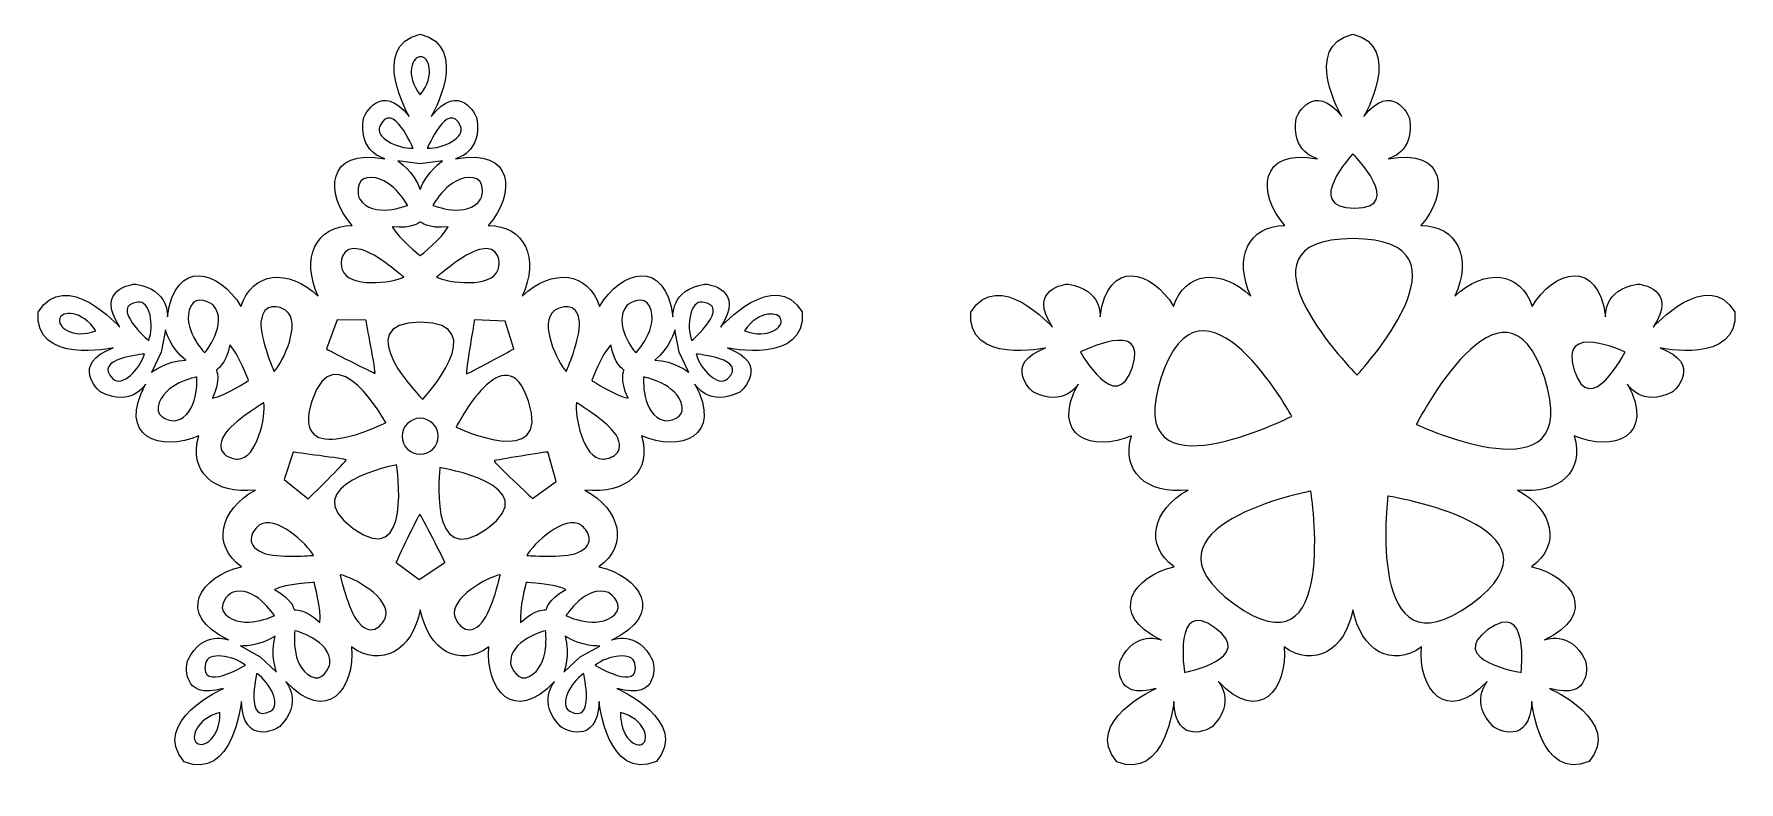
# Model space of a CAD drawing. Header units: centimetres. Extents: x -1 to 124, y -94 to 8.
# Drawn here: x 24.23 to 47.58, y -17.81 to -7.58 of the extents above; entities that cross this region are included whole.
import ezdxf

# ---------------------------------------------------------------- set-up
doc = ezdxf.new("R2010")
doc.units = ezdxf.units.CM
doc.header["$MEASUREMENT"] = 0
doc.layers.add('layer 1', color=7, linetype='Continuous')

msp = doc.modelspace()

# ---------------------------------------------------------------- linework, layer by layer
at = {"layer": 'layer 1', "color": 250}
for points, knots in [([(27.07139, -14.86856), (26.5115, -14.99424), (26.15069, -15.52015), (26.89705, -15.87069), (26.89705, -15.87069), (26.89705, -15.87069), (26.54668, -15.72266), (26.33595, -16.14462), (26.33595, -16.14462), (26.31747, -16.18162), (26.22726, -16.70462), (26.82656, -16.53378), (26.82656, -16.53378), (26.82656, -16.53378), (25.81575, -16.98072), (26.28602, -17.53538), (26.28602, -17.53538), (26.95885, -17.81125), (27.07022, -16.71082), (27.07022, -16.71082), (27.07022, -16.71082), (27.09291, -17.33358), (27.56244, -17.08618), (27.59192, -17.05717), (27.59192, -17.05717), (27.92812, -16.72635), (27.67907, -16.43888), (27.67907, -16.43888), (27.67907, -16.43888), (28.24308, -17.04039), (28.63177, -16.53473), (28.5783, -15.96341), (28.5783, -15.96341), (28.98255, -16.25713), (29.41317, -16.01623), (29.52185, -15.45623), (29.52185, -15.45623), (29.63054, -16.01623), (30.05737, -16.25723), (30.46164, -15.96351), (30.46164, -15.96351), (30.40815, -16.53484), (30.79682, -17.04049), (31.36085, -16.43901), (31.36085, -16.43901), (31.36085, -16.43901), (31.11179, -16.72649), (31.44797, -17.05729), (31.44797, -17.05729), (31.47746, -17.0863), (31.94697, -17.33371), (31.96968, -16.71094), (31.96968, -16.71094), (31.96968, -16.71094), (32.08239, -17.81039), (32.75523, -17.53454), (32.75523, -17.53454), (33.22549, -16.9799), (32.21335, -16.53392), (32.21335, -16.53392), (32.21335, -16.53392), (32.81264, -16.70479), (32.72245, -16.18179), (32.70397, -16.1448), (32.70397, -16.1448), (32.49325, -15.72283), (32.14288, -15.87086), (32.14288, -15.87086), (32.14288, -15.87086), (32.88925, -15.52033), (32.52845, -14.99442), (31.96857, -14.86872), (31.96857, -14.86872), (32.37283, -14.57501), (32.27571, -14.09463), (31.77671, -13.81821), (31.77671, -13.81821), (32.34287, -13.8879), (32.70506, -13.55283), (32.55066, -13.07758), (32.55066, -13.07758), (33.07749, -13.30501), (33.6785, -13.09163), (33.28075, -12.36934), (33.28075, -12.36934), (33.28075, -12.36934), (33.47718, -12.69503), (33.8957, -12.47753), (33.8957, -12.47753), (33.93239, -12.45847), (34.31278, -12.08837), (33.72753, -11.87433), (33.72753, -11.87433), (33.72753, -11.87433), (34.80797, -12.10689), (34.75356, -11.38175), (34.75356, -11.38175), (34.37138, -10.76311), (33.63446, -11.58789), (33.63446, -11.58789), (33.63446, -11.58789), (33.98215, -11.07074), (33.45688, -10.99489), (33.41598, -11.00103), (33.41598, -11.00103), (32.94957, -11.07105), (32.98207, -11.45001), (32.98207, -11.45001), (32.98207, -11.45001), (32.87935, -10.63187), (32.26768, -10.81248), (31.97511, -11.30611), (31.97511, -11.30611), (31.82072, -10.83086), (31.33382, -10.7747), (30.91673, -11.16385), (30.91673, -11.16385), (31.15797, -10.64693), (30.95119, -10.1989), (30.45149, -10.1989), (30.45149, -10.1989), (30.83057, -9.76813), (30.81334, -9.13057), (30.00347, -9.28568), (30.00347, -9.28568), (30.00347, -9.28568), (30.37395, -9.1995), (30.2964, -8.73426), (30.2964, -8.73426), (30.28961, -8.69347), (30.05517, -8.21731), (29.67074, -8.70781), (29.67074, -8.70781), (29.67074, -8.70781), (30.22579, -7.75207), (29.51931, -7.57977), (29.51931, -7.57977), (28.81283, -7.75207), (29.36956, -8.70781), (29.36956, -8.70781), (29.36956, -8.70781), (28.98514, -8.21731), (28.7507, -8.69347), (28.7439, -8.73426), (28.7439, -8.73426), (28.66636, -9.1995), (29.03682, -9.28568), (29.03682, -9.28568), (29.03682, -9.28568), (28.22696, -9.13057), (28.20973, -9.76813), (28.58881, -10.1989), (28.58881, -10.1989), (28.08912, -10.1989), (27.88235, -10.64693), (28.12358, -11.16385), (28.12358, -11.16385), (27.70649, -10.77468), (27.21952, -10.83061), (27.0651, -11.30586), (27.0651, -11.30586), (26.77255, -10.81221), (26.16088, -10.63158), (26.05812, -11.44973), (26.05812, -11.44973), (26.05812, -11.44973), (26.09064, -11.07077), (25.62421, -11.00074), (25.62421, -11.00074), (25.58332, -10.9946), (25.05803, -11.07043), (25.40572, -11.58761), (25.40572, -11.58761), (25.40572, -11.58761), (24.66829, -10.76438), (24.28609, -11.38303), (24.28609, -11.38303), (24.23165, -12.10819), (25.31265, -11.87404), (25.31265, -11.87404), (25.31265, -11.87404), (24.72737, -12.08808), (25.10776, -12.45817), (25.14446, -12.47725), (25.14446, -12.47725), (25.56297, -12.69476), (25.75941, -12.36906), (25.75941, -12.36906), (25.75941, -12.36906), (25.36164, -13.09136), (25.96265, -13.30475), (26.48949, -13.07734), (26.48949, -13.07734), (26.33507, -13.55259), (26.69726, -13.8877), (27.26343, -13.81801), (27.26343, -13.81801), (26.76443, -14.09441), (26.66713, -14.57483), (27.07139, -14.86856)], [0, 0, 0, 0, 0.01960784, 0.01960784, 0.01960784, 0.01960784, 0.03921569, 0.03921569, 0.03921569, 0.03921569, 0.05882353, 0.05882353, 0.05882353, 0.05882353, 0.07843137, 0.07843137, 0.07843137, 0.07843137, 0.09803922, 0.09803922, 0.09803922, 0.09803922, 0.11764706, 0.11764706, 0.11764706, 0.11764706, 0.1372549, 0.1372549, 0.1372549, 0.1372549, 0.15686275, 0.15686275, 0.15686275, 0.15686275, 0.17647059, 0.17647059, 0.17647059, 0.17647059, 0.19607843, 0.19607843, 0.19607843, 0.19607843, 0.21568627, 0.21568627, 0.21568627, 0.21568627, 0.23529412, 0.23529412, 0.23529412, 0.23529412, 0.25490196, 0.25490196, 0.25490196, 0.25490196, 0.2745098, 0.2745098, 0.2745098, 0.2745098, 0.29411765, 0.29411765, 0.29411765, 0.29411765, 0.31372549, 0.31372549, 0.31372549, 0.31372549, 0.33333333, 0.33333333, 0.33333333, 0.33333333, 0.35294118, 0.35294118, 0.35294118, 0.35294118, 0.37254902, 0.37254902, 0.37254902, 0.37254902, 0.39215686, 0.39215686, 0.39215686, 0.39215686, 0.41176471, 0.41176471, 0.41176471, 0.41176471, 0.43137255, 0.43137255, 0.43137255, 0.43137255, 0.45098039, 0.45098039, 0.45098039, 0.45098039, 0.47058824, 0.47058824, 0.47058824, 0.47058824, 0.49019608, 0.49019608, 0.49019608, 0.49019608, 0.50980392, 0.50980392, 0.50980392, 0.50980392, 0.52941176, 0.52941176, 0.52941176, 0.52941176, 0.54901961, 0.54901961, 0.54901961, 0.54901961, 0.56862745, 0.56862745, 0.56862745, 0.56862745, 0.58823529, 0.58823529, 0.58823529, 0.58823529, 0.60784314, 0.60784314, 0.60784314, 0.60784314, 0.62745098, 0.62745098, 0.62745098, 0.62745098, 0.64705882, 0.64705882, 0.64705882, 0.64705882, 0.66666667, 0.66666667, 0.66666667, 0.66666667, 0.68627451, 0.68627451, 0.68627451, 0.68627451, 0.70588235, 0.70588235, 0.70588235, 0.70588235, 0.7254902, 0.7254902, 0.7254902, 0.7254902, 0.74509804, 0.74509804, 0.74509804, 0.74509804, 0.76470588, 0.76470588, 0.76470588, 0.76470588, 0.78431373, 0.78431373, 0.78431373, 0.78431373, 0.80392157, 0.80392157, 0.80392157, 0.80392157, 0.82352941, 0.82352941, 0.82352941, 0.82352941, 0.84313725, 0.84313725, 0.84313725, 0.84313725, 0.8627451, 0.8627451, 0.8627451, 0.8627451, 0.88235294, 0.88235294, 0.88235294, 0.88235294, 0.90196078, 0.90196078, 0.90196078, 0.90196078, 0.92156863, 0.92156863, 0.92156863, 0.92156863, 0.94117647, 0.94117647, 0.94117647, 0.94117647, 0.96078431, 0.96078431, 0.96078431, 0.96078431, 1, 1, 1, 1]), ([(39.84545, -14.86856), (39.28556, -14.99424), (38.92475, -15.52016), (39.6711, -15.8707), (39.6711, -15.8707), (39.6711, -15.8707), (39.32074, -15.72267), (39.11001, -16.14463), (39.11001, -16.14463), (39.09152, -16.18162), (39.00131, -16.70463), (39.60062, -16.53378), (39.60062, -16.53378), (39.60062, -16.53378), (38.58981, -16.98072), (39.06008, -17.53539), (39.06008, -17.53539), (39.73291, -17.81125), (39.84428, -16.71081), (39.84428, -16.71081), (39.84428, -16.71081), (39.86697, -17.33358), (40.33651, -17.08618), (40.36599, -17.05717), (40.36599, -17.05717), (40.70218, -16.72637), (40.45313, -16.43889), (40.45313, -16.43889), (40.45313, -16.43889), (41.01713, -17.0404), (41.40581, -16.53475), (41.35235, -15.96342), (41.35235, -15.96342), (41.75661, -16.25714), (42.18723, -16.01624), (42.29591, -15.45624), (42.29591, -15.45624), (42.40459, -16.01624), (42.83143, -16.25724), (43.23569, -15.96352), (43.23569, -15.96352), (43.1822, -16.53485), (43.57087, -17.04051), (44.1349, -16.43902), (44.1349, -16.43902), (44.1349, -16.43902), (43.88585, -16.72649), (44.22203, -17.0573), (44.22203, -17.0573), (44.2515, -17.08631), (44.72103, -17.33372), (44.74374, -16.71095), (44.74374, -16.71095), (44.74374, -16.71095), (44.85645, -17.81039), (45.52928, -17.53455), (45.52928, -17.53455), (45.99956, -16.97991), (44.98741, -16.53393), (44.98741, -16.53393), (44.98741, -16.53393), (45.5867, -16.7048), (45.49651, -16.1818), (45.47802, -16.1448), (45.47802, -16.1448), (45.26731, -15.72283), (44.91695, -15.87085), (44.91695, -15.87085), (44.91695, -15.87085), (45.6633, -15.52034), (45.30251, -14.99441), (44.74262, -14.86873), (44.74262, -14.86873), (45.14689, -14.57502), (45.04976, -14.09464), (44.55076, -13.81822), (44.55076, -13.81822), (45.11693, -13.88792), (45.47911, -13.55284), (45.32471, -13.0776), (45.32471, -13.0776), (45.85154, -13.30502), (46.45256, -13.09163), (46.0548, -12.36934), (46.0548, -12.36934), (46.0548, -12.36934), (46.25125, -12.69505), (46.66975, -12.47754), (46.66975, -12.47754), (46.70645, -12.45848), (47.08684, -12.08839), (46.50157, -11.87435), (46.50157, -11.87435), (46.50157, -11.87435), (47.58203, -12.1069), (47.52761, -11.38177), (47.52761, -11.38177), (47.14544, -10.76311), (46.40851, -11.5879), (46.40851, -11.5879), (46.40851, -11.5879), (46.75621, -11.07075), (46.23094, -10.9949), (46.19004, -11.00105), (46.19004, -11.00105), (45.72363, -11.07106), (45.75613, -11.45002), (45.75613, -11.45002), (45.75613, -11.45002), (45.65341, -10.63188), (45.04173, -10.81249), (44.74918, -11.30612), (44.74918, -11.30612), (44.59477, -10.83088), (44.10788, -10.77471), (43.69078, -11.16387), (43.69078, -11.16387), (43.93202, -10.64694), (43.72525, -10.19893), (43.22555, -10.19893), (43.22555, -10.19893), (43.60463, -9.76814), (43.5874, -9.13059), (42.77753, -9.2857), (42.77753, -9.2857), (42.77753, -9.2857), (43.14801, -9.19951), (43.07047, -8.73427), (43.07047, -8.73427), (43.06367, -8.69347), (42.82923, -8.21733), (42.44481, -8.70783), (42.44481, -8.70783), (42.44481, -8.70783), (42.99984, -7.75208), (42.29336, -7.57977), (42.29336, -7.57977), (41.58689, -7.75208), (42.14361, -8.70783), (42.14361, -8.70783), (42.14361, -8.70783), (41.7592, -8.21733), (41.52476, -8.69347), (41.51796, -8.73427), (41.51796, -8.73427), (41.44041, -9.19951), (41.81089, -9.2857), (41.81089, -9.2857), (41.81089, -9.2857), (41.00102, -9.13059), (40.98378, -9.76814), (41.36287, -10.19893), (41.36287, -10.19893), (40.86317, -10.19893), (40.6564, -10.64694), (40.89763, -11.16387), (40.89763, -11.16387), (40.48055, -10.77469), (39.99357, -10.83062), (39.83915, -11.30588), (39.83915, -11.30588), (39.5466, -10.81222), (38.93494, -10.63159), (38.83218, -11.44974), (38.83218, -11.44974), (38.83218, -11.44974), (38.8647, -11.07078), (38.39827, -11.00075), (38.39827, -11.00075), (38.35737, -10.99461), (37.83208, -11.07044), (38.17978, -11.58761), (38.17978, -11.58761), (38.17978, -11.58761), (37.44234, -10.76439), (37.06014, -11.38305), (37.06014, -11.38305), (37.00571, -12.10819), (38.0867, -11.87406), (38.0867, -11.87406), (38.0867, -11.87406), (37.50142, -12.08809), (37.88181, -12.45819), (37.91851, -12.47725), (37.91851, -12.47725), (38.33702, -12.69477), (38.53347, -12.36908), (38.53347, -12.36908), (38.53347, -12.36908), (38.13569, -13.09136), (38.7367, -13.30477), (39.26355, -13.07735), (39.26355, -13.07735), (39.10912, -13.5526), (39.47131, -13.8877), (40.0375, -13.81802), (40.0375, -13.81802), (39.53848, -14.09442), (39.44118, -14.57485), (39.84545, -14.86856)], [0, 0, 0, 0, 0.01960784, 0.01960784, 0.01960784, 0.01960784, 0.03921569, 0.03921569, 0.03921569, 0.03921569, 0.05882353, 0.05882353, 0.05882353, 0.05882353, 0.07843137, 0.07843137, 0.07843137, 0.07843137, 0.09803922, 0.09803922, 0.09803922, 0.09803922, 0.11764706, 0.11764706, 0.11764706, 0.11764706, 0.1372549, 0.1372549, 0.1372549, 0.1372549, 0.15686275, 0.15686275, 0.15686275, 0.15686275, 0.17647059, 0.17647059, 0.17647059, 0.17647059, 0.19607843, 0.19607843, 0.19607843, 0.19607843, 0.21568627, 0.21568627, 0.21568627, 0.21568627, 0.23529412, 0.23529412, 0.23529412, 0.23529412, 0.25490196, 0.25490196, 0.25490196, 0.25490196, 0.2745098, 0.2745098, 0.2745098, 0.2745098, 0.29411765, 0.29411765, 0.29411765, 0.29411765, 0.31372549, 0.31372549, 0.31372549, 0.31372549, 0.33333333, 0.33333333, 0.33333333, 0.33333333, 0.35294118, 0.35294118, 0.35294118, 0.35294118, 0.37254902, 0.37254902, 0.37254902, 0.37254902, 0.39215686, 0.39215686, 0.39215686, 0.39215686, 0.41176471, 0.41176471, 0.41176471, 0.41176471, 0.43137255, 0.43137255, 0.43137255, 0.43137255, 0.45098039, 0.45098039, 0.45098039, 0.45098039, 0.47058824, 0.47058824, 0.47058824, 0.47058824, 0.49019608, 0.49019608, 0.49019608, 0.49019608, 0.50980392, 0.50980392, 0.50980392, 0.50980392, 0.52941176, 0.52941176, 0.52941176, 0.52941176, 0.54901961, 0.54901961, 0.54901961, 0.54901961, 0.56862745, 0.56862745, 0.56862745, 0.56862745, 0.58823529, 0.58823529, 0.58823529, 0.58823529, 0.60784314, 0.60784314, 0.60784314, 0.60784314, 0.62745098, 0.62745098, 0.62745098, 0.62745098, 0.64705882, 0.64705882, 0.64705882, 0.64705882, 0.66666667, 0.66666667, 0.66666667, 0.66666667, 0.68627451, 0.68627451, 0.68627451, 0.68627451, 0.70588235, 0.70588235, 0.70588235, 0.70588235, 0.7254902, 0.7254902, 0.7254902, 0.7254902, 0.74509804, 0.74509804, 0.74509804, 0.74509804, 0.76470588, 0.76470588, 0.76470588, 0.76470588, 0.78431373, 0.78431373, 0.78431373, 0.78431373, 0.80392157, 0.80392157, 0.80392157, 0.80392157, 0.82352941, 0.82352941, 0.82352941, 0.82352941, 0.84313725, 0.84313725, 0.84313725, 0.84313725, 0.8627451, 0.8627451, 0.8627451, 0.8627451, 0.88235294, 0.88235294, 0.88235294, 0.88235294, 0.90196078, 0.90196078, 0.90196078, 0.90196078, 0.92156863, 0.92156863, 0.92156863, 0.92156863, 0.94117647, 0.94117647, 0.94117647, 0.94117647, 0.96078431, 0.96078431, 0.96078431, 0.96078431, 1, 1, 1, 1]), ([(29.52556, -7.88993), (29.633, -7.87934), (29.73639, -8.13977), (29.52016, -8.41262), (29.52016, -8.41262), (29.30392, -8.13977), (29.41813, -7.87934), (29.52556, -7.88993)], [0, 0, 0, 0, 0.33333333, 0.33333333, 0.33333333, 0.33333333, 1, 1, 1, 1]), ([(29.42363, -9.14214), (29.20053, -9.14781), (28.89575, -8.9928), (28.96791, -8.83763), (28.96791, -8.83763), (29.14021, -8.46717), (29.42363, -9.14214), (29.42363, -9.14214)], [0, 0, 0, 0, 0.33333333, 0.33333333, 0.33333333, 0.33333333, 1, 1, 1, 1]), ([(30.07239, -8.83763), (30.14456, -8.9928), (29.83978, -9.14781), (29.61667, -9.14214), (29.61667, -9.14214), (29.61667, -9.14214), (29.90008, -8.46717), (30.07239, -8.83763)], [0, 0, 0, 0, 0.33333333, 0.33333333, 0.33333333, 0.33333333, 1, 1, 1, 1]), ([(29.52016, -9.70523), (29.43315, -9.45797), (29.21465, -9.31425), (29.21465, -9.31425), (29.21465, -9.31425), (29.21465, -9.31425), (29.52016, -9.35459), (29.52016, -9.35459), (29.52016, -9.35459), (29.52016, -9.35459), (29.82565, -9.31425), (29.82565, -9.31425), (29.82565, -9.31425), (29.82565, -9.31425), (29.60715, -9.45797), (29.52016, -9.70523)], [0, 0, 0, 0, 0.2, 0.2, 0.2, 0.2, 0.4, 0.4, 0.4, 0.4, 0.6, 0.6, 0.6, 0.6, 1, 1, 1, 1]), ([(42.31598, -9.96048), (41.60055, -9.96048), (42.29369, -9.21965), (42.29369, -9.21965), (42.29369, -9.21965), (42.29369, -9.21965), (43.03141, -9.96048), (42.31598, -9.96048)], [0, 0, 0, 0, 0.33333333, 0.33333333, 0.33333333, 0.33333333, 1, 1, 1, 1]), ([(29.34699, -9.92325), (29.34699, -9.92325), (28.86452, -10.11275), (28.69222, -9.83705), (28.69222, -9.83705), (28.66269, -9.78984), (28.62974, -9.56595), (28.7956, -9.54413), (28.7956, -9.54413), (29.12298, -9.50104), (29.34699, -9.92325), (29.34699, -9.92325)], [0, 0, 0, 0, 0.25, 0.25, 0.25, 0.25, 0.5, 0.5, 0.5, 0.5, 1, 1, 1, 1]), ([(30.3481, -9.83705), (30.17579, -10.11275), (29.69332, -9.92325), (29.69332, -9.92325), (29.69332, -9.92325), (29.69332, -9.92325), (29.91732, -9.50104), (30.24471, -9.54413), (30.24471, -9.54413), (30.41057, -9.56595), (30.3776, -9.78984), (30.3481, -9.83705)], [0, 0, 0, 0, 0.25, 0.25, 0.25, 0.25, 0.5, 0.5, 0.5, 0.5, 1, 1, 1, 1]), ([(29.52016, -10.61111), (29.52016, -10.61111), (29.21773, -10.37012), (29.13668, -10.21446), (29.13668, -10.21446), (29.41592, -10.2506), (29.521, -10.14722), (29.521, -10.14722), (29.521, -10.14722), (29.521, -10.14722), (29.62438, -10.2506), (29.90362, -10.21446), (29.90362, -10.21446), (29.82259, -10.37012), (29.52016, -10.61111), (29.52016, -10.61111)], [0, 0, 0, 0, 0.2, 0.2, 0.2, 0.2, 0.4, 0.4, 0.4, 0.4, 0.6, 0.6, 0.6, 0.6, 1, 1, 1, 1]), ([(29.2953, -10.90539), (29.13917, -10.98302), (28.53713, -11.06047), (28.45097, -10.802), (28.45097, -10.802), (28.42372, -10.72027), (28.4165, -10.45737), (28.70943, -10.52631), (28.70943, -10.52631), (28.9196, -10.57575), (29.2953, -10.90539), (29.2953, -10.90539)], [0, 0, 0, 0, 0.25, 0.25, 0.25, 0.25, 0.5, 0.5, 0.5, 0.5, 1, 1, 1, 1]), ([(30.58934, -10.802), (30.50319, -11.06047), (29.90115, -10.98302), (29.74501, -10.90539), (29.74501, -10.90539), (29.74501, -10.90539), (30.12071, -10.57575), (30.33086, -10.52631), (30.33086, -10.52631), (30.6238, -10.45737), (30.61658, -10.72027), (30.58934, -10.802)], [0, 0, 0, 0, 0.25, 0.25, 0.25, 0.25, 0.5, 0.5, 0.5, 0.5, 1, 1, 1, 1]), ([(42.35182, -12.24465), (42.35182, -12.24465), (40.49306, -10.37805), (42.29565, -10.37805), (42.29565, -10.37805), (44.09823, -10.37805), (42.35182, -12.24465), (42.35182, -12.24465)], [0, 0, 0, 0, 0.33333333, 0.33333333, 0.33333333, 0.33333333, 1, 1, 1, 1]), ([(41.45894, -12.80881), (41.45894, -12.80881), (39.1093, -13.99978), (39.66634, -12.28543), (39.66634, -12.28543), (40.22339, -10.57108), (41.45894, -12.80881), (41.45894, -12.80881)], [0, 0, 0, 0, 0.33333333, 0.33333333, 0.33333333, 0.33333333, 1, 1, 1, 1]), ([(44.92216, -12.28935), (45.47914, -14.00368), (43.16429, -12.91955), (43.16429, -12.91955), (43.16429, -12.91955), (43.16429, -12.91955), (44.36517, -10.57501), (44.92216, -12.28935)], [0, 0, 0, 0, 0.33333333, 0.33333333, 0.33333333, 0.33333333, 1, 1, 1, 1]), ([(26.68901, -11.29237), (26.89796, -11.54144), (26.56864, -11.94173), (26.56864, -11.94173), (26.56864, -11.94173), (26.56864, -11.94173), (26.23632, -11.59823), (26.37847, -11.30017), (26.37847, -11.30017), (26.45047, -11.14918), (26.65322, -11.24971), (26.68901, -11.29237)], [0, 0, 0, 0, 0.25, 0.25, 0.25, 0.25, 0.5, 0.5, 0.5, 0.5, 1, 1, 1, 1]), ([(32.47155, -11.94199), (32.47155, -11.94199), (32.14225, -11.54169), (32.3512, -11.29263), (32.3512, -11.29263), (32.38699, -11.24998), (32.58974, -11.14945), (32.66174, -11.30044), (32.66174, -11.30044), (32.80387, -11.5985), (32.47155, -11.94199), (32.47155, -11.94199)], [0, 0, 0, 0, 0.25, 0.25, 0.25, 0.25, 0.5, 0.5, 0.5, 0.5, 1, 1, 1, 1]), ([(25.07845, -11.63961), (24.75213, -11.76095), (24.53973, -11.57184), (24.583, -11.47294), (24.583, -11.47294), (24.60614, -11.36748), (24.88578, -11.34964), (25.07845, -11.63961)], [0, 0, 0, 0, 0.33333333, 0.33333333, 0.33333333, 0.33333333, 1, 1, 1, 1]), ([(25.65331, -11.24573), (25.82318, -11.22504), (25.87641, -11.56281), (25.80208, -11.77326), (25.80208, -11.77326), (25.80208, -11.77326), (25.24773, -11.29513), (25.65331, -11.24573)], [0, 0, 0, 0, 0.33333333, 0.33333333, 0.33333333, 0.33333333, 1, 1, 1, 1]), ([(27.68126, -11.36113), (27.90046, -11.52294), (27.64075, -12.07157), (27.51868, -12.19608), (27.51868, -12.19608), (27.51868, -12.19608), (27.32127, -11.7369), (27.33919, -11.52173), (27.33919, -11.52173), (27.36416, -11.22186), (27.61195, -11.30996), (27.68126, -11.36113)], [0, 0, 0, 0, 0.25, 0.25, 0.25, 0.25, 0.5, 0.5, 0.5, 0.5, 1, 1, 1, 1]), ([(31.52152, -12.1963), (31.39945, -12.0718), (31.13976, -11.52316), (31.35896, -11.36136), (31.35896, -11.36136), (31.42827, -11.3102), (31.67606, -11.22209), (31.70102, -11.52199), (31.70102, -11.52199), (31.71893, -11.73714), (31.52152, -12.1963), (31.52152, -12.1963)], [0, 0, 0, 0, 0.25, 0.25, 0.25, 0.25, 0.5, 0.5, 0.5, 0.5, 1, 1, 1, 1]), ([(33.2381, -11.77353), (33.16378, -11.5631), (33.21702, -11.22533), (33.38687, -11.24602), (33.38687, -11.24602), (33.79246, -11.29542), (33.2381, -11.77353), (33.2381, -11.77353)], [0, 0, 0, 0, 0.33333333, 0.33333333, 0.33333333, 0.33333333, 1, 1, 1, 1]), ([(34.4605, -11.48354), (34.50377, -11.58245), (34.28803, -11.76125), (33.96172, -11.6399), (33.96172, -11.6399), (34.1544, -11.34995), (34.43738, -11.3781), (34.4605, -11.48354)], [0, 0, 0, 0, 0.33333333, 0.33333333, 0.33333333, 0.33333333, 1, 1, 1, 1]), ([(26.30779, -12.03905), (26.04574, -12.04537), (25.84153, -12.20877), (25.84153, -12.20877), (25.84153, -12.20877), (25.84153, -12.20877), (25.97429, -11.93069), (25.97429, -11.93069), (25.97429, -11.93069), (25.97429, -11.93069), (26.03034, -11.62768), (26.03034, -11.62768), (26.03034, -11.62768), (26.03034, -11.62768), (26.0995, -11.8799), (26.30779, -12.03905)], [0, 0, 0, 0, 0.2, 0.2, 0.2, 0.2, 0.4, 0.4, 0.4, 0.4, 0.6, 0.6, 0.6, 0.6, 1, 1, 1, 1]), ([(29.04894, -12.89526), (29.04894, -12.89526), (27.72268, -13.5675), (28.03709, -12.59984), (28.03709, -12.59984), (28.35152, -11.63216), (29.04894, -12.89526), (29.04894, -12.89526)], [0, 0, 0, 0, 0.33333333, 0.33333333, 0.33333333, 0.33333333, 1, 1, 1, 1]), ([(28.90172, -12.21883), (28.88876, -12.22804), (28.23558, -11.88758), (28.23558, -11.88758), (28.23558, -11.88758), (28.23558, -11.88758), (28.38204, -11.49126), (28.38204, -11.49126), (28.38204, -11.49126), (28.38204, -11.49126), (28.77733, -11.49406), (28.77733, -11.49406), (28.77733, -11.49406), (28.77733, -11.49406), (28.91562, -12.20895), (28.90172, -12.21883)], [0, 0, 0, 0, 0.2, 0.2, 0.2, 0.2, 0.4, 0.4, 0.4, 0.4, 0.6, 0.6, 0.6, 0.6, 1, 1, 1, 1]), ([(29.55293, -12.57682), (29.55293, -12.57682), (28.50374, -11.52321), (29.52122, -11.52321), (29.52122, -11.52321), (30.5387, -11.52321), (29.55293, -12.57682), (29.55293, -12.57682)], [0, 0, 0, 0, 0.33333333, 0.33333333, 0.33333333, 0.33333333, 1, 1, 1, 1]), ([(31.00377, -12.60204), (31.31815, -13.56972), (30.01153, -12.95775), (30.01153, -12.95775), (30.01153, -12.95775), (30.01153, -12.95775), (30.68938, -11.63439), (31.00377, -12.60204)], [0, 0, 0, 0, 0.33333333, 0.33333333, 0.33333333, 0.33333333, 1, 1, 1, 1]), ([(30.15339, -12.22708), (30.14062, -12.21761), (30.2626, -11.49117), (30.2626, -11.49117), (30.2626, -11.49117), (30.2626, -11.49117), (30.68479, -11.508), (30.68479, -11.508), (30.68479, -11.508), (30.68479, -11.508), (30.80427, -11.88482), (30.80427, -11.88482), (30.80427, -11.88482), (30.80427, -11.88482), (30.16708, -12.23725), (30.15339, -12.22708)], [0, 0, 0, 0, 0.2, 0.2, 0.2, 0.2, 0.4, 0.4, 0.4, 0.4, 0.6, 0.6, 0.6, 0.6, 1, 1, 1, 1]), ([(32.73239, -12.03931), (32.94067, -11.88017), (33.00985, -11.62796), (33.00985, -11.62796), (33.00985, -11.62796), (33.00985, -11.62796), (33.06589, -11.93096), (33.06589, -11.93096), (33.06589, -11.93096), (33.06589, -11.93096), (33.19863, -12.20904), (33.19863, -12.20904), (33.19863, -12.20904), (33.19863, -12.20904), (32.99445, -12.04564), (32.73239, -12.03931)], [0, 0, 0, 0, 0.2, 0.2, 0.2, 0.2, 0.4, 0.4, 0.4, 0.4, 0.6, 0.6, 0.6, 0.6, 1, 1, 1, 1]), ([(39.2755, -12.13708), (39.05441, -12.81749), (38.56402, -11.92935), (38.56402, -11.92935), (38.56402, -11.92935), (38.56402, -11.92935), (39.49658, -11.45667), (39.2755, -12.13708)], [0, 0, 0, 0, 0.33333333, 0.33333333, 0.33333333, 0.33333333, 1, 1, 1, 1]), ([(45.32559, -12.17967), (45.10452, -11.49926), (46.02327, -11.92955), (46.02327, -11.92955), (46.02327, -11.92955), (46.02327, -11.92955), (45.54663, -12.86008), (45.32559, -12.17967)], [0, 0, 0, 0, 0.33333333, 0.33333333, 0.33333333, 0.33333333, 1, 1, 1, 1]), ([(27.16932, -12.31899), (27.16932, -12.31899), (26.84667, -12.53213), (26.67358, -12.5611), (26.67358, -12.5611), (26.79424, -12.3067), (26.72839, -12.17483), (26.72839, -12.17483), (26.72839, -12.17483), (26.72839, -12.17483), (26.85867, -12.10845), (26.91057, -11.83172), (26.91057, -11.83172), (27.03358, -11.95688), (27.16932, -12.31899), (27.16932, -12.31899)], [0, 0, 0, 0, 0.2, 0.2, 0.2, 0.2, 0.4, 0.4, 0.4, 0.4, 0.6, 0.6, 0.6, 0.6, 1, 1, 1, 1]), ([(32.3666, -12.56135), (32.19352, -12.53238), (31.87086, -12.31923), (31.87086, -12.31923), (31.87086, -12.31923), (31.87086, -12.31923), (32.00662, -11.95713), (32.12962, -11.83196), (32.12962, -11.83196), (32.18152, -12.10869), (32.31231, -12.17669), (32.31231, -12.17669), (32.31231, -12.17669), (32.31231, -12.17669), (32.24593, -12.30695), (32.3666, -12.56135)], [0, 0, 0, 0, 0.2, 0.2, 0.2, 0.2, 0.4, 0.4, 0.4, 0.4, 0.6, 0.6, 0.6, 0.6, 1, 1, 1, 1]), ([(25.74243, -11.95683), (25.67886, -12.17078), (25.43726, -12.41273), (25.31201, -12.29616), (25.31201, -12.29616), (25.01292, -12.01779), (25.74243, -11.95683), (25.74243, -11.95683)], [0, 0, 0, 0, 0.33333333, 0.33333333, 0.33333333, 0.33333333, 1, 1, 1, 1]), ([(33.72815, -12.29644), (33.60289, -12.41301), (33.36129, -12.17105), (33.29774, -11.95712), (33.29774, -11.95712), (33.29774, -11.95712), (34.02724, -12.0181), (33.72815, -12.29644)], [0, 0, 0, 0, 0.33333333, 0.33333333, 0.33333333, 0.33333333, 1, 1, 1, 1]), ([(26.46163, -12.27112), (26.46163, -12.27112), (26.49275, -12.78852), (26.1773, -12.8672), (26.1773, -12.8672), (26.12328, -12.88067), (25.90016, -12.84284), (25.93066, -12.67835), (25.93066, -12.67835), (25.99085, -12.35366), (26.46163, -12.27112), (26.46163, -12.27112)], [0, 0, 0, 0, 0.25, 0.25, 0.25, 0.25, 0.5, 0.5, 0.5, 0.5, 1, 1, 1, 1]), ([(32.86285, -12.86745), (32.54742, -12.78876), (32.57856, -12.27136), (32.57856, -12.27136), (32.57856, -12.27136), (32.57856, -12.27136), (33.04931, -12.35394), (33.1095, -12.67861), (33.1095, -12.67861), (33.14, -12.84309), (32.91687, -12.88092), (32.86285, -12.86745)], [0, 0, 0, 0, 0.25, 0.25, 0.25, 0.25, 0.5, 0.5, 0.5, 0.5, 1, 1, 1, 1]), ([(27.37971, -12.62377), (27.40529, -12.79624), (27.2929, -13.39276), (27.02046, -13.39483), (27.02046, -13.39483), (26.93431, -13.39547), (26.68206, -13.32111), (26.83813, -13.0638), (26.83813, -13.0638), (26.9501, -12.87922), (27.37971, -12.62377), (27.37971, -12.62377)], [0, 0, 0, 0, 0.25, 0.25, 0.25, 0.25, 0.5, 0.5, 0.5, 0.5, 1, 1, 1, 1]), ([(29.52009, -13.32939), (29.38397, -13.32939), (29.27362, -13.21904), (29.27362, -13.08291), (29.27362, -13.08291), (29.27362, -12.94677), (29.38397, -12.83643), (29.52009, -12.83643), (29.52009, -12.83643), (29.65623, -12.83643), (29.76657, -12.94677), (29.76657, -13.08291), (29.76657, -13.08291), (29.76657, -13.21904), (29.65623, -13.32939), (29.52009, -13.32939)], [0, 0, 0, 0, 0.2, 0.2, 0.2, 0.2, 0.4, 0.4, 0.4, 0.4, 0.6, 0.6, 0.6, 0.6, 1, 1, 1, 1]), ([(32.01969, -13.39505), (31.74725, -13.39296), (31.6349, -12.79646), (31.66047, -12.62399), (31.66047, -12.62399), (31.66047, -12.62399), (32.09006, -12.87944), (32.20204, -13.06404), (32.20204, -13.06404), (32.35808, -13.32133), (32.10584, -13.3957), (32.01969, -13.39505)], [0, 0, 0, 0, 0.25, 0.25, 0.25, 0.25, 0.5, 0.5, 0.5, 0.5, 1, 1, 1, 1]), ([(28.5071, -13.40666), (28.51187, -13.42182), (27.98619, -13.93782), (27.98619, -13.93782), (27.98619, -13.93782), (27.98619, -13.93782), (27.65453, -13.67606), (27.65453, -13.67606), (27.65453, -13.67606), (27.65453, -13.67606), (27.77935, -13.30098), (27.77935, -13.30098), (27.77935, -13.30098), (27.77935, -13.30098), (28.502, -13.39039), (28.5071, -13.40666)], [0, 0, 0, 0, 0.2, 0.2, 0.2, 0.2, 0.4, 0.4, 0.4, 0.4, 0.6, 0.6, 0.6, 0.6, 1, 1, 1, 1]), ([(31.05894, -13.93328), (31.05894, -13.93328), (30.52685, -13.43618), (30.5323, -13.42001), (30.5323, -13.42001), (30.53735, -13.40495), (31.26593, -13.29649), (31.26593, -13.29649), (31.26593, -13.29649), (31.26593, -13.29649), (31.38038, -13.70321), (31.38038, -13.70321), (31.38038, -13.70321), (31.38038, -13.70321), (31.05894, -13.93328), (31.05894, -13.93328)], [0, 0, 0, 0, 0.2, 0.2, 0.2, 0.2, 0.4, 0.4, 0.4, 0.4, 0.6, 0.6, 0.6, 0.6, 1, 1, 1, 1]), ([(29.19605, -13.47299), (29.19605, -13.47299), (29.42554, -14.94207), (28.6024, -14.34401), (28.6024, -14.34401), (27.77926, -13.74595), (29.19605, -13.47299), (29.19605, -13.47299)], [0, 0, 0, 0, 0.33333333, 0.33333333, 0.33333333, 0.33333333, 1, 1, 1, 1]), ([(30.43589, -14.34536), (29.61273, -14.9434), (29.79096, -13.51162), (29.79096, -13.51162), (29.79096, -13.51162), (29.79096, -13.51162), (31.25904, -13.74734), (30.43589, -14.34536)], [0, 0, 0, 0, 0.33333333, 0.33333333, 0.33333333, 0.33333333, 1, 1, 1, 1]), ([(40.66785, -15.37545), (39.20956, -14.3159), (41.71957, -13.83234), (41.71957, -13.83234), (41.71957, -13.83234), (41.71957, -13.83234), (42.12614, -16.43499), (40.66785, -15.37545)], [0, 0, 0, 0, 0.33333333, 0.33333333, 0.33333333, 0.33333333, 1, 1, 1, 1]), ([(43.91609, -15.37784), (42.45778, -16.43733), (42.77353, -13.90075), (42.77353, -13.90075), (42.77353, -13.90075), (42.77353, -13.90075), (45.37442, -14.31835), (43.91609, -15.37784)], [0, 0, 0, 0, 0.33333333, 0.33333333, 0.33333333, 0.33333333, 1, 1, 1, 1]), ([(28.0582, -14.71227), (28.0582, -14.71227), (27.56049, -14.75813), (27.36141, -14.67461), (27.36141, -14.67461), (27.08391, -14.55817), (27.24428, -14.34974), (27.31436, -14.29963), (27.31436, -14.29963), (27.53599, -14.14116), (27.97751, -14.5577), (28.0582, -14.71227)], [0, 0, 0, 0, 0.25, 0.25, 0.25, 0.25, 0.5, 0.5, 0.5, 0.5, 1, 1, 1, 1]), ([(29.5076, -15.04312), (29.5076, -15.04312), (29.18944, -14.80851), (29.18944, -14.80851), (29.18944, -14.80851), (29.18944, -14.80851), (29.49778, -14.14886), (29.51485, -14.14903), (29.51485, -14.14903), (29.53073, -14.14919), (29.85903, -14.80858), (29.85903, -14.80858), (29.85903, -14.80858), (29.85903, -14.80858), (29.5076, -15.04312), (29.5076, -15.04312)], [0, 0, 0, 0, 0.2, 0.2, 0.2, 0.2, 0.4, 0.4, 0.4, 0.4, 0.6, 0.6, 0.6, 0.6, 1, 1, 1, 1]), ([(30.98177, -14.71241), (31.06247, -14.55783), (31.504, -14.14131), (31.72561, -14.29978), (31.72561, -14.29978), (31.79569, -14.34989), (31.95605, -14.55833), (31.67855, -14.67473), (31.67855, -14.67473), (31.47947, -14.75826), (30.98177, -14.71241), (30.98177, -14.71241)], [0, 0, 0, 0, 0.25, 0.25, 0.25, 0.25, 0.5, 0.5, 0.5, 0.5, 1, 1, 1, 1]), ([(26.94233, -15.22208), (27.24379, -15.10031), (27.52273, -15.53721), (27.52273, -15.53721), (27.52273, -15.53721), (27.52273, -15.53721), (27.09333, -15.74711), (26.8538, -15.51982), (26.8538, -15.51982), (26.73245, -15.40468), (26.89071, -15.24293), (26.94233, -15.22208)], [0, 0, 0, 0, 0.25, 0.25, 0.25, 0.25, 0.5, 0.5, 0.5, 0.5, 1, 1, 1, 1]), ([(28.06713, -15.08251), (28.06713, -15.08251), (28.17014, -15.45524), (28.14421, -15.6288), (28.14421, -15.6288), (27.93954, -15.43544), (27.79378, -15.45731), (27.79378, -15.45731), (27.79378, -15.45731), (27.79378, -15.45731), (27.7709, -15.31289), (27.52375, -15.17801), (27.52375, -15.17801), (27.68082, -15.09972), (28.06713, -15.08251), (28.06713, -15.08251)], [0, 0, 0, 0, 0.2, 0.2, 0.2, 0.2, 0.4, 0.4, 0.4, 0.4, 0.6, 0.6, 0.6, 0.6, 1, 1, 1, 1]), ([(28.42201, -14.97661), (28.59395, -15.00559), (29.12653, -15.2968), (29.0443, -15.55654), (29.0443, -15.55654), (29.0183, -15.63867), (28.86962, -15.8556), (28.67315, -15.62764), (28.67315, -15.62764), (28.5322, -15.46412), (28.42201, -14.97661), (28.42201, -14.97661)], [0, 0, 0, 0, 0.25, 0.25, 0.25, 0.25, 0.5, 0.5, 0.5, 0.5, 1, 1, 1, 1]), ([(29.99564, -15.55664), (29.91343, -15.29689), (30.44601, -15.0057), (30.61795, -14.97673), (30.61795, -14.97673), (30.61795, -14.97673), (30.50776, -15.46422), (30.36679, -15.62776), (30.36679, -15.62776), (30.17032, -15.85569), (30.02164, -15.63876), (29.99564, -15.55664)], [0, 0, 0, 0, 0.25, 0.25, 0.25, 0.25, 0.5, 0.5, 0.5, 0.5, 1, 1, 1, 1]), ([(30.89574, -15.62894), (30.86981, -15.45536), (30.97282, -15.08263), (30.97282, -15.08263), (30.97282, -15.08263), (30.97282, -15.08263), (31.35915, -15.09984), (31.5162, -15.17815), (31.5162, -15.17815), (31.26905, -15.31303), (31.2448, -15.45843), (31.2448, -15.45843), (31.2448, -15.45843), (31.2448, -15.45843), (31.1004, -15.43556), (30.89574, -15.62894)], [0, 0, 0, 0, 0.2, 0.2, 0.2, 0.2, 0.4, 0.4, 0.4, 0.4, 0.6, 0.6, 0.6, 0.6, 1, 1, 1, 1]), ([(32.18614, -15.51998), (31.9466, -15.74726), (31.51722, -15.53734), (31.51722, -15.53734), (31.51722, -15.53734), (31.51722, -15.53734), (31.79616, -15.10047), (32.09761, -15.22223), (32.09761, -15.22223), (32.14923, -15.24309), (32.3075, -15.40484), (32.18614, -15.51998)], [0, 0, 0, 0, 0.25, 0.25, 0.25, 0.25, 0.5, 0.5, 0.5, 0.5, 1, 1, 1, 1]), ([(39.98855, -16.31379), (39.98855, -16.31379), (39.82718, -15.28082), (40.40596, -15.70135), (40.40596, -15.70135), (40.98474, -16.12187), (39.98855, -16.31379), (39.98855, -16.31379)], [0, 0, 0, 0, 0.33333333, 0.33333333, 0.33333333, 0.33333333, 1, 1, 1, 1]), ([(44.59858, -16.31388), (44.59858, -16.31388), (43.56631, -16.14815), (44.1451, -15.72765), (44.1451, -15.72765), (44.7239, -15.30714), (44.59858, -16.31388), (44.59858, -16.31388)], [0, 0, 0, 0, 0.33333333, 0.33333333, 0.33333333, 0.33333333, 1, 1, 1, 1]), ([(27.53467, -15.81536), (27.4597, -16.06654), (27.552, -16.31125), (27.552, -16.31125), (27.552, -16.31125), (27.552, -16.31125), (27.32856, -16.09904), (27.32856, -16.09904), (27.32856, -16.09904), (27.32856, -16.09904), (27.05771, -15.95211), (27.05771, -15.95211), (27.05771, -15.95211), (27.05771, -15.95211), (27.31893, -15.96428), (27.53467, -15.81536)], [0, 0, 0, 0, 0.2, 0.2, 0.2, 0.2, 0.4, 0.4, 0.4, 0.4, 0.6, 0.6, 0.6, 0.6, 1, 1, 1, 1]), ([(27.80291, -15.74078), (27.80291, -15.74078), (28.30462, -15.87106), (28.28195, -16.19539), (28.28195, -16.19539), (28.27809, -16.25092), (28.17314, -16.45143), (28.02614, -16.3716), (28.02614, -16.3716), (27.73595, -16.21401), (27.80291, -15.74078), (27.80291, -15.74078)], [0, 0, 0, 0, 0.25, 0.25, 0.25, 0.25, 0.5, 0.5, 0.5, 0.5, 1, 1, 1, 1]), ([(30.75797, -16.1955), (30.73533, -15.87117), (31.23703, -15.74091), (31.23703, -15.74091), (31.23703, -15.74091), (31.23703, -15.74091), (31.30396, -16.21414), (31.01378, -16.37172), (31.01378, -16.37172), (30.86678, -16.45155), (30.76185, -16.25104), (30.75797, -16.1955)], [0, 0, 0, 0, 0.25, 0.25, 0.25, 0.25, 0.5, 0.5, 0.5, 0.5, 1, 1, 1, 1]), ([(31.48792, -16.31139), (31.48792, -16.31139), (31.58022, -16.06669), (31.50527, -15.81551), (31.50527, -15.81551), (31.72099, -15.9644), (31.98223, -15.95226), (31.98223, -15.95226), (31.98223, -15.95226), (31.98223, -15.95226), (31.71137, -16.09919), (31.71137, -16.09919), (31.71137, -16.09919), (31.71137, -16.09919), (31.48792, -16.31139), (31.48792, -16.31139)], [0, 0, 0, 0, 0.2, 0.2, 0.2, 0.2, 0.4, 0.4, 0.4, 0.4, 0.6, 0.6, 0.6, 0.6, 1, 1, 1, 1]), ([(26.57793, -16.19266), (26.61075, -16.0247), (26.94844, -16.07845), (27.1256, -16.21418), (27.1256, -16.21418), (27.1256, -16.21418), (26.49958, -16.59365), (26.57793, -16.19266)], [0, 0, 0, 0, 0.33333333, 0.33333333, 0.33333333, 0.33333333, 1, 1, 1, 1]), ([(31.91431, -16.21433), (32.09148, -16.07862), (32.42917, -16.02488), (32.46198, -16.19281), (32.46198, -16.19281), (32.54032, -16.5938), (31.91431, -16.21433), (31.91431, -16.21433)], [0, 0, 0, 0, 0.33333333, 0.33333333, 0.33333333, 0.33333333, 1, 1, 1, 1]), ([(27.28176, -16.32764), (27.4656, -16.4542), (27.62105, -16.75876), (27.47147, -16.84187), (27.47147, -16.84187), (27.11432, -17.04029), (27.28176, -16.32764), (27.28176, -16.32764)], [0, 0, 0, 0, 0.33333333, 0.33333333, 0.33333333, 0.33333333, 1, 1, 1, 1]), ([(31.56844, -16.84199), (31.41885, -16.75889), (31.57433, -16.45434), (31.75815, -16.32779), (31.75815, -16.32779), (31.75815, -16.32779), (31.92558, -17.04043), (31.56844, -16.84199)], [0, 0, 0, 0, 0.33333333, 0.33333333, 0.33333333, 0.33333333, 1, 1, 1, 1]), ([(26.46327, -17.28078), (26.37013, -17.22619), (26.43957, -16.95473), (26.77489, -16.86109), (26.77489, -16.86109), (26.78944, -17.20893), (26.54397, -17.35249), (26.46327, -17.28078)], [0, 0, 0, 0, 0.33333333, 0.33333333, 0.33333333, 0.33333333, 1, 1, 1, 1]), ([(32.56785, -17.28731), (32.48717, -17.35901), (32.25044, -17.20908), (32.26502, -16.86125), (32.26502, -16.86125), (32.60032, -16.95489), (32.661, -17.23271), (32.56785, -17.28731)], [0, 0, 0, 0, 0.33333333, 0.33333333, 0.33333333, 0.33333333, 1, 1, 1, 1])]:
    msp.add_open_spline(points, degree=3, knots=knots, dxfattribs=at)

doc.saveas('drawing.dxf')
